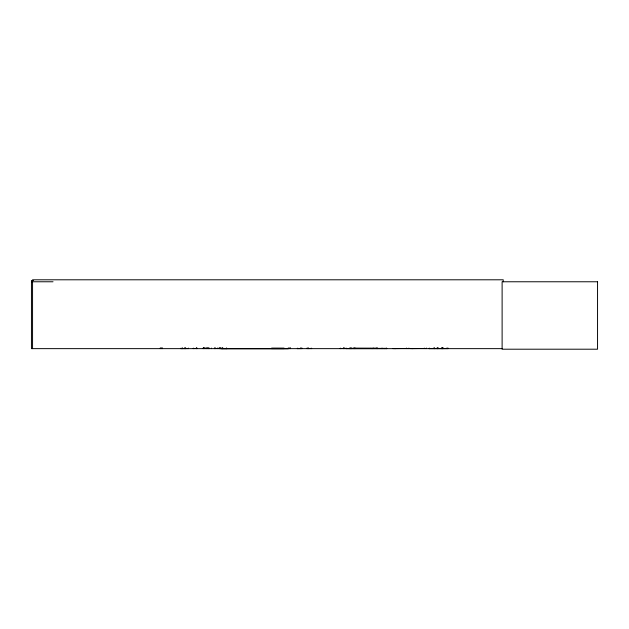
<?xml version="1.0" encoding="UTF-8"?>
<svg xmlns="http://www.w3.org/2000/svg" width="629" height="629" viewBox="0 0 629 629"><rect width="100%" height="100%" fill="white"/><g stroke="black" fill="none" stroke-linecap="round" stroke-linejoin="round"><path stroke-width="0.94" d="M436.896 348.615L436.896 348.081M447.007 348.615L447.015 348.081M429.049 348.639L448.052 348.615L448.052 348.081M438.444 348.552L438.476 348.081M345.879 348.639L386.749 348.608L386.56 348.104M180.751 348.639L188.244 348.568M297.305 348.639L301.865 348.568M344.621 348.568L344.692 348.128M197.074 348.639L197.074 348.081L196.94 348.568M386.151 348.474L386.568 348.34L370.733 348.474M371.314 348.623L370.709 348.34M372.698 348.623L372.848 348.623M392.873 348.608L408.889 348.474M406.649 348.34L406.963 348.623L406.601 348.104M408.787 348.623L408.897 348.104M410.548 348.608L426.588 348.458M412.427 348.623L412.726 348.608M424.276 348.104L424.347 348.474M354.874 348.568L354.913 348.128M384.602 348.639L384.335 348.474M386.009 348.623L386.426 348.639M386.552 348.474L352.712 348.38M394.753 348.623L395.185 348.623M394.847 348.474L395.429 348.623M426.006 348.639L426.58 348.104M297.69 348.568L297.753 348.128L297.816 348.639M340.108 348.568L344.692 348.497M340.446 348.568L340.509 348.128L340.572 348.639M193.174 348.568L197.003 348.497M193.528 348.568L193.598 348.128L193.661 348.639M204.771 348.568L204.842 348.128M207.829 348.568L207.727 347.939M33.416 280.503L31.45 280.503L31.45 348.639L502.241 348.639M31.45 281.768L53.025 281.768M271.547 348.199L284.143 348.199M352.735 348.199L376.661 348.199M271.524 348.364L284.166 348.38M203.253 348.128L208.183 348.568L208.183 348.081M214.426 348.639L214.426 348.081L214.497 348.497L227.03 348.615M271.539 348.6L284.159 348.6M217.972 348.568L217.901 348.128M206.729 348.568L206.658 348.128M203.67 348.568L203.772 347.939M354.096 348.568L354.025 348.128L353.962 348.639M349.913 348.568L349.85 348.128M311.677 348.568L307.156 348.568M226.739 348.568L226.684 348.128M219.836 348.615L219.71 347.798M219.537 348.568L219.49 348.128L219.442 348.639M373.28 348.552L373.233 348.081M433.538 348.552L433.499 348.081M447.077 348.568L447.077 348.081M503.224 281.768L503.224 279.795L32.559 279.795L32.559 348.639M443.17 347.939L443.17 348.639M442.816 347.939L442.816 348.639M442.698 348.081L442.698 348.639M442.187 347.939L442.14 348.639M441.833 347.939L441.833 348.639M441.786 347.939L441.786 348.639M437.933 348.081L437.933 348.639M437.792 347.939L437.792 348.639M437.469 347.939L437.469 348.639M434.513 347.939L434.513 348.639M434.191 347.939L434.191 348.639M429.285 348.081L429.285 348.639M382.023 348.081L382.023 348.639M377.227 347.939L377.227 348.639M376.92 347.939L376.92 348.639M354.945 348.081L354.945 348.639M351.257 347.939L351.257 348.639M350.927 347.939L350.951 348.639M350.778 347.939L350.778 348.639M349.787 348.081L349.787 348.639M346.154 348.081L346.154 348.639M344.755 348.081L344.755 348.639M343.756 347.939L343.756 348.639M343.615 347.939L343.615 348.639M311.206 348.081L311.206 348.639M308.163 347.939L308.163 348.639M308.021 347.939L308.021 348.639M307.031 348.081L307.031 348.639M301.999 348.081L301.999 348.639M301 347.939L301 348.639M300.859 347.939L300.859 348.639M290.268 347.798L290.268 348.639M289.804 347.798L289.804 348.639M288.302 347.798L288.302 348.781L220.865 348.781L220.865 347.939M226.637 348.081L226.637 348.639M222.965 348.081L222.965 348.639M222.367 347.798L222.367 348.639M222.123 347.939L222.123 348.639M220.693 347.798L220.693 348.639M219.167 348.081L219.167 348.639M217.838 348.081L217.854 348.639M215.134 347.939L215.134 348.639M215.016 347.939L215.016 348.639M211.391 348.081L211.391 348.639M209.292 348.081L209.292 348.639M208.718 348.081L208.757 348.639M208.317 348.081L208.317 348.639M207.609 347.939L207.609 348.639M206.595 348.081L206.595 348.639M206.045 348.081L206.045 348.639M204.905 348.081L204.905 348.639M203.89 347.939L203.89 348.639M203.183 348.081L203.183 348.639M196.484 347.939L196.484 348.639M196.366 347.939L196.366 348.639M188.338 348.081L188.338 348.639M185.657 347.939L185.657 348.639M185.406 347.939L185.406 348.639M184.494 347.798L184.494 348.639M182.528 347.798L182.528 348.639M181.144 348.081L181.144 348.639M162.29 347.798L162.29 348.639M161.307 347.798L161.307 348.639M160.324 347.798L160.324 348.639M597.55 281.768L502.115 281.768L502.115 349.205L597.55 349.205L597.55 281.768"/></g></svg>
